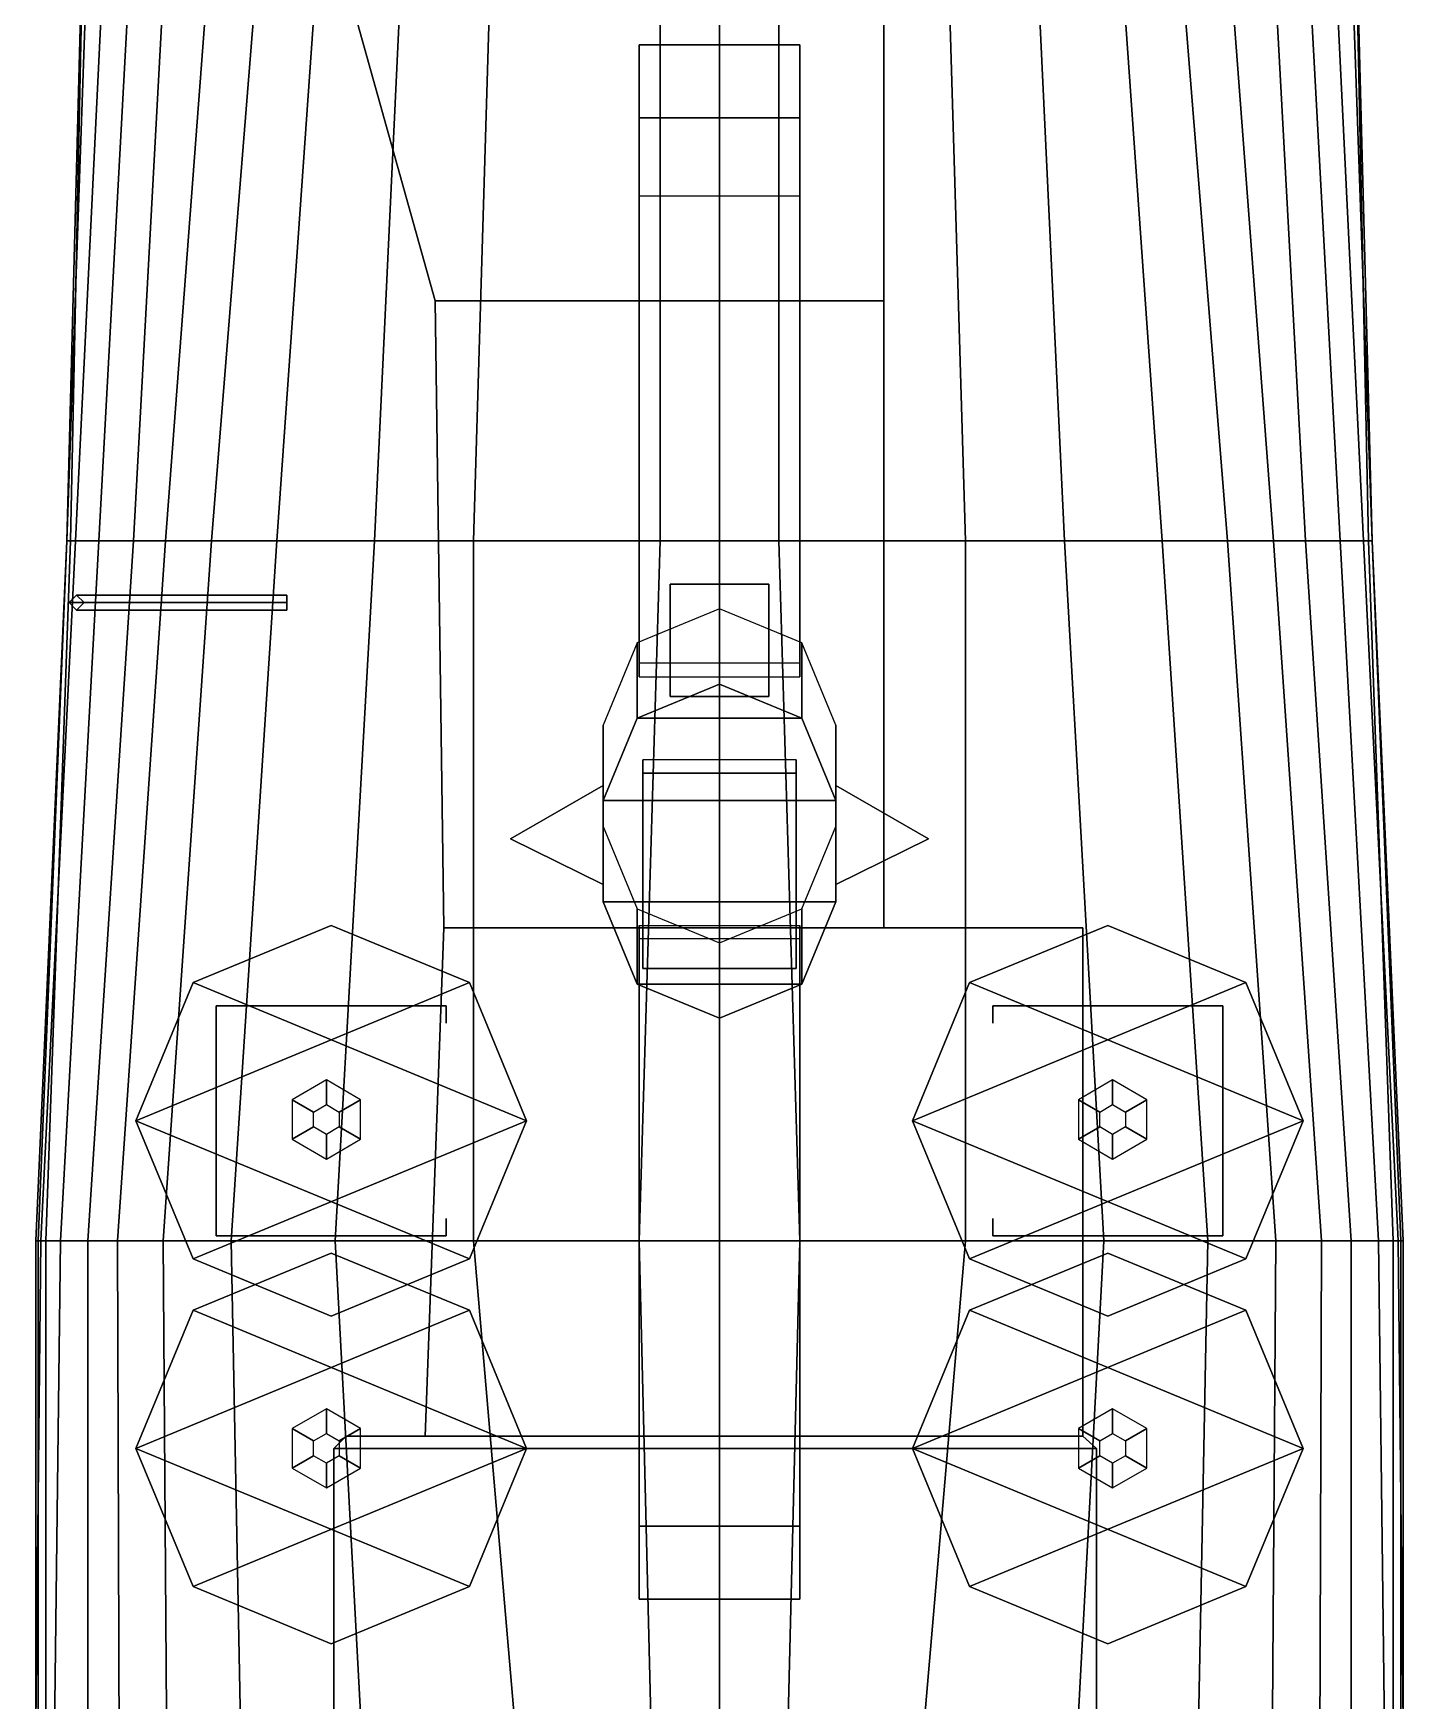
# Model space of a CAD drawing. Extents: x -5.5 to 5.6, y -47 to 46.9.
# Drawn here: x -5.55 to 5.55, y -3.98 to 9.5 of the extents above; entities that cross this region are included whole.
import ezdxf

# ---------------------------------------------------------------- set-up
doc = ezdxf.new("R2010")
doc.units = 0
doc.layers.get('0').update_dxf_attribs({"linetype": 'CONTINUOUS'})
doc.layers.add('SUPERSTRUCTURE', color=6, linetype='CONTINUOUS')

msp = doc.modelspace()

# ---------------------------------------------------------------- linework, layer by layer
for points in [[(-5.13, 11.11, 3.37), (-5.13, 11.11, 2.52), (-5.28, 5.4, 2.52), (-5.25, 5.4, 3.27)], [(-5.08, 11.11, 1.93), (-4.93, 11.11, 0.61), (-5.21, 5.4, 0.61), (-5.28, 5.4, 1.93)], [(-5.13, 11.11, 2.52), (-5.08, 11.11, 1.93), (-5.28, 5.4, 1.93), (-5.28, 5.4, 2.52)], [(-4.93, 11.11, 0.61), (-4.71, 11.11, -0.38), (-5.02, 5.4, -0.38), (-5.21, 5.4, 0.61)], [(-4.71, 11.11, -0.38), (-4.43, 11.11, -1.05), (-4.74, 5.4, -1.16), (-5.02, 5.4, -0.38)], [(-4.43, 11.11, -1.05), (-4.05, 11.11, -1.63), (-4.48, 5.4, -1.63), (-4.74, 5.4, -1.16)], [(-4.05, 11.11, -1.63), (-3.65, 11.11, -2.05), (-4.11, 5.4, -2.05), (-4.48, 5.4, -1.63)], [(-3.65, 11.11, -2.05), (-3.18, 11.11, -2.4), (-3.58, 5.4, -2.4), (-4.11, 5.4, -2.05)], [(-3.18, 11.11, -2.4), (-2.52, 11.11, -2.74), (-2.79, 5.4, -2.74), (-3.58, 5.4, -2.4)], [(-2.52, 11.11, -2.74), (-1.82, 11.11, -2.96), (-1.99, 5.4, -2.96), (-2.79, 5.4, -2.74)], [(-1.82, 11.11, -2.96), (-0.48, 11.11, -3.2), (-0.48, 5.4, -3.2), (-1.99, 5.4, -2.96)], [(0, 5.4, -3.2), (-0.48, 5.4, -3.2), (-0.48, 11.11, -3.2), (0, 11.11, -3.2)], [(0, 11.11, -3.2), (0.48, 11.11, -3.2), (0.48, 5.4, -3.2), (0, 5.4, -3.2)], [(1.99, 5.4, -2.96), (0.48, 5.4, -3.2), (0.48, 11.11, -3.2), (1.82, 11.11, -2.96)], [(2.79, 5.4, -2.74), (1.99, 5.4, -2.96), (1.82, 11.11, -2.96), (2.52, 11.11, -2.74)], [(3.58, 5.4, -2.4), (2.79, 5.4, -2.74), (2.52, 11.11, -2.74), (3.18, 11.11, -2.4)], [(4.11, 5.4, -2.05), (3.58, 5.4, -2.4), (3.18, 11.11, -2.4), (3.65, 11.11, -2.05)], [(4.48, 5.4, -1.63), (4.11, 5.4, -2.05), (3.65, 11.11, -2.05), (4.05, 11.11, -1.63)], [(4.74, 5.4, -1.16), (4.48, 5.4, -1.63), (4.05, 11.11, -1.63), (4.43, 11.11, -1.05)], [(5.02, 5.4, -0.38), (4.74, 5.4, -1.16), (4.43, 11.11, -1.05), (4.71, 11.11, -0.38)], [(5.21, 5.4, 0.61), (5.02, 5.4, -0.38), (4.71, 11.11, -0.38), (4.93, 11.11, 0.61)], [(5.28, 5.4, 1.93), (5.21, 5.4, 0.61), (4.93, 11.11, 0.61), (5.08, 11.11, 1.93)], [(5.28, 5.4, 2.52), (5.28, 5.4, 1.93), (5.08, 11.11, 1.93), (5.13, 11.11, 2.52)], [(5.25, 5.4, 3.27), (5.28, 5.4, 2.52), (5.13, 11.11, 2.52), (5.13, 11.11, 3.37)], [(-5.28, 5.4, 1.93), (-5.21, 5.4, 0.61), (-5.49, -0.26, 0.44), (-5.53, -0.26, 1.93)], [(-5.28, 5.4, 2.52), (-5.28, 5.4, 1.93), (-5.53, -0.26, 1.93), (-5.51, -0.26, 2.52)], [(-5.25, 5.4, 3.27), (-5.28, 5.4, 2.52), (-5.51, -0.26, 2.52), (-5.45, -0.26, 3.07)], [(-5.21, 5.4, 0.61), (-5.02, 5.4, -0.38), (-5.33, -0.26, -0.5), (-5.49, -0.26, 0.44)], [(-5.02, 5.4, -0.38), (-4.74, 5.4, -1.16), (-5.11, -0.26, -1.16), (-5.33, -0.26, -0.5)], [(-4.74, 5.4, -1.16), (-4.48, 5.4, -1.63), (-4.87, -0.26, -1.59), (-5.11, -0.26, -1.16)], [(-4.48, 5.4, -1.63), (-4.11, 5.4, -2.05), (-4.5, -0.26, -2.02), (-4.87, -0.26, -1.59)], [(-4.11, 5.4, -2.05), (-3.58, 5.4, -2.4), (-3.95, -0.26, -2.4), (-4.5, -0.26, -2.02)], [(-3.58, 5.4, -2.4), (-2.79, 5.4, -2.74), (-3.11, -0.26, -2.77), (-3.95, -0.26, -2.4)], [(-2.79, 5.4, -2.74), (-1.99, 5.4, -2.96), (-1.99, -0.26, -3.04), (-3.11, -0.26, -2.77)], [(-1.99, 5.4, -2.96), (-0.48, 5.4, -3.2), (-0.65, -0.26, -3.2), (-1.99, -0.26, -3.04)], [(0, -0.26, -3.2), (-0.65, -0.26, -3.2), (-0.48, 5.4, -3.2), (0, 5.4, -3.2)], [(0, 5.4, -3.2), (0.48, 5.4, -3.2), (0.65, -0.26, -3.2), (0, -0.26, -3.2)], [(1.99, -0.26, -3.04), (0.65, -0.26, -3.2), (0.48, 5.4, -3.2), (1.99, 5.4, -2.96)], [(3.11, -0.26, -2.77), (1.99, -0.26, -3.04), (1.99, 5.4, -2.96), (2.79, 5.4, -2.74)], [(3.95, -0.26, -2.4), (3.11, -0.26, -2.77), (2.79, 5.4, -2.74), (3.58, 5.4, -2.4)], [(4.5, -0.26, -2.02), (3.95, -0.26, -2.4), (3.58, 5.4, -2.4), (4.11, 5.4, -2.05)], [(4.87, -0.26, -1.59), (4.5, -0.26, -2.02), (4.11, 5.4, -2.05), (4.48, 5.4, -1.63)], [(5.11, -0.26, -1.16), (4.87, -0.26, -1.59), (4.48, 5.4, -1.63), (4.74, 5.4, -1.16)], [(5.33, -0.26, -0.5), (5.11, -0.26, -1.16), (4.74, 5.4, -1.16), (5.02, 5.4, -0.38)], [(5.49, -0.26, 0.44), (5.33, -0.26, -0.5), (5.02, 5.4, -0.38), (5.21, 5.4, 0.61)], [(5.53, -0.26, 1.93), (5.49, -0.26, 0.44), (5.21, 5.4, 0.61), (5.28, 5.4, 1.93)], [(5.45, -0.26, 3.07), (5.51, -0.26, 2.52), (5.28, 5.4, 2.52), (5.25, 5.4, 3.27)], [(5.51, -0.26, 2.52), (5.53, -0.26, 1.93), (5.28, 5.4, 1.93), (5.28, 5.4, 2.52)], [(-5.53, -0.26, 1.93), (-5.49, -0.26, 0.44), (-5.55, -5.99, 0.79), (-5.53, -5.99, 1.74)], [(-5.49, -0.26, 0.44), (-5.33, -0.26, -0.5), (-5.4, -5.99, -0.27), (-5.55, -5.99, 0.79)], [(-5.51, -0.26, 2.52), (-5.53, -0.26, 1.93), (-5.53, -5.99, 1.74), (-5.51, -5.99, 2.32)], [(-5.45, -0.26, 3.07), (-5.51, -0.26, 2.52), (-5.51, -5.99, 2.32), (-5.45, -5.99, 2.85)], [(-5.33, -0.26, -0.5), (-5.11, -0.26, -1.16), (-5.11, -5.99, -1.11), (-5.4, -5.99, -0.27)], [(-5.11, -0.26, -1.16), (-4.87, -0.26, -1.59), (-4.85, -5.99, -1.59), (-5.11, -5.99, -1.11)], [(-4.87, -0.26, -1.59), (-4.5, -0.26, -2.02), (-4.46, -5.99, -2.02), (-4.85, -5.99, -1.59)], [(-4.5, -0.26, -2.02), (-3.95, -0.26, -2.4), (-3.84, -5.99, -2.4), (-4.46, -5.99, -2.02)], [(-3.95, -0.26, -2.4), (-3.11, -0.26, -2.77), (-2.8, -5.99, -2.77), (-3.84, -5.99, -2.4)], [(-3.11, -0.26, -2.77), (-1.99, -0.26, -3.04), (-1.5, -5.99, -3.04), (-2.8, -5.99, -2.77)], [(-1.99, -0.26, -3.04), (-0.65, -0.26, -3.2), (-0.51, -5.99, -3.16), (-1.5, -5.99, -3.04)], [(0, -5.99, -3.2), (-0.51, -5.99, -3.16), (-0.65, -0.26, -3.2), (0, -0.26, -3.2)], [(0, -0.26, -3.2), (0.65, -0.26, -3.2), (0.51, -5.99, -3.16), (0, -5.99, -3.2)], [(1.5, -5.99, -3.04), (0.51, -5.99, -3.16), (0.65, -0.26, -3.2), (1.99, -0.26, -3.04)], [(2.8, -5.99, -2.77), (1.5, -5.99, -3.04), (1.99, -0.26, -3.04), (3.11, -0.26, -2.77)], [(3.84, -5.99, -2.4), (2.8, -5.99, -2.77), (3.11, -0.26, -2.77), (3.95, -0.26, -2.4)], [(4.46, -5.99, -2.02), (3.84, -5.99, -2.4), (3.95, -0.26, -2.4), (4.5, -0.26, -2.02)], [(4.85, -5.99, -1.59), (4.46, -5.99, -2.02), (4.5, -0.26, -2.02), (4.87, -0.26, -1.59)], [(5.11, -5.99, -1.11), (4.85, -5.99, -1.59), (4.87, -0.26, -1.59), (5.11, -0.26, -1.16)], [(5.4, -5.99, -0.27), (5.11, -5.99, -1.11), (5.11, -0.26, -1.16), (5.33, -0.26, -0.5)], [(5.55, -5.99, 0.79), (5.4, -5.99, -0.27), (5.33, -0.26, -0.5), (5.49, -0.26, 0.44)], [(5.45, -5.99, 2.85), (5.51, -5.99, 2.32), (5.51, -0.26, 2.52), (5.45, -0.26, 3.07)], [(5.53, -5.99, 1.74), (5.55, -5.99, 0.79), (5.49, -0.26, 0.44), (5.53, -0.26, 1.93)], [(5.51, -5.99, 2.32), (5.53, -5.99, 1.74), (5.53, -0.26, 1.93), (5.51, -0.26, 2.52)]]:
    msp.add_3dface(points)
at = {"layer": 'SUPERSTRUCTURE'}
for points in [[(-5.25, 5.4, 3.27), (5.25, 5.4, 3.27), (5.13, 11.11, 3.37), (-5.13, 11.11, 3.37)], [(-2.98, 9.77, 5.67), (-2.3, 7.34, 5.59), (1.33, 7.34, 5.59), (1.33, 9.77, 5.67)], [(-2.98, 9.77, 3.34), (-2.3, 7.34, 3.3), (-2.3, 7.34, 5.59), (-2.98, 9.77, 5.67)], [(1.33, 7.34, 5.59), (1.33, 7.34, 3.3), (1.33, 9.77, 3.34), (1.33, 9.77, 5.67)], [(0.65, 8.82, 6.61), (0.65, 9.41, 6.11), (-0.65, 9.41, 6.11), (-0.65, 8.82, 6.61)], [(-0.65, 9.41, 6.11), (-0.65, 9.41, 5.66), (-0.65, 8.19, 5.61), (-0.65, 8.82, 6.61)], [(0.65, 9.41, 6.11), (0.65, 9.41, 5.66), (-0.65, 9.41, 5.66), (-0.65, 9.41, 6.11)], [(0.65, 8.19, 5.61), (0.65, 9.41, 5.66), (0.65, 9.41, 6.11), (0.65, 8.82, 6.61)], [(0.65, 4.3, 8.46), (0.65, 8.82, 6.61), (-0.65, 8.82, 6.61), (-0.65, 4.3, 8.46)], [(-0.65, 8.82, 6.61), (-0.65, 8.19, 5.61), (-0.65, 4.41, 7.26), (-0.65, 4.3, 8.46)], [(0.65, 4.41, 7.26), (0.65, 8.19, 5.61), (0.65, 8.82, 6.61), (0.65, 4.3, 8.46)], [(-0.65, 4.41, 7.26), (-0.65, 8.19, 5.61), (0.65, 8.19, 5.61), (0.65, 4.41, 7.26)], [(-2.3, 7.34, 5.59), (-2.23, 2.27, 5.41), (1.33, 2.27, 5.41), (1.33, 7.34, 5.59)], [(-2.3, 7.34, 3.3), (-2.23, 2.27, 3.15), (-2.23, 2.27, 5.41), (-2.3, 7.34, 5.59)], [(1.33, 2.27, 5.41), (1.33, 2.27, 3.15), (1.33, 7.34, 3.3), (1.33, 7.34, 5.59)], [(-5.45, -0.26, 3.07), (5.45, -0.26, 3.07), (5.25, 5.4, 3.27), (-5.25, 5.4, 3.27)], [(-0.4, 4.14, 11.04), (-0.4, 5.05, 11.04), (0.4, 5.05, 11.04), (0.4, 4.14, 11.04)], [(0.4, 4.14, 11.04), (0.4, 5.05, 11.04), (-0.4, 5.05, 11.04), (-0.4, 4.14, 11.04)], [(-5.2, 4.96, 3.22), (-5.26, 4.9, 3.22), (-5.26, 4.9, 7.83), (-5.2, 4.96, 7.77)], [(-3.5, 4.9, 8.58), (-3.5, 4.96, 8.52), (-5.2, 4.96, 7.77), (-5.26, 4.9, 7.83)], [(-5.26, 4.9, 3.22), (-5.2, 4.84, 3.22), (-5.2, 4.84, 7.77), (-5.26, 4.9, 7.83)], [(-3.5, 4.84, 8.52), (-3.5, 4.9, 8.58), (-5.26, 4.9, 7.83), (-5.2, 4.84, 7.77)], [(-5.14, 4.9, 3.22), (-5.2, 4.96, 3.22), (-5.2, 4.96, 7.77), (-5.14, 4.9, 7.71)], [(-3.5, 4.96, 8.52), (-3.5, 4.9, 8.46), (-5.14, 4.9, 7.71), (-5.2, 4.96, 7.77)], [(-5.2, 4.84, 3.22), (-5.14, 4.9, 3.22), (-5.14, 4.9, 7.71), (-5.2, 4.84, 7.77)], [(-3.5, 4.9, 8.46), (-3.5, 4.84, 8.52), (-5.2, 4.84, 7.77), (-5.14, 4.9, 7.71)], [(-3.5, 4.84, 8.52), (-3.5, 4.9, 8.46), (-3.5, 4.96, 8.52), (-3.5, 4.9, 8.58)], [(-0.665, 3.965, 12.14), (0, 4.24, 12.18), (0, 4.85, 5.5), (-0.665, 4.575, 5.49)], [(0, 4.24, 12.18), (0.665, 3.965, 12.14), (0.665, 4.575, 5.49), (0, 4.85, 5.5)], [(-0.94, 3.3, 12.07), (-0.665, 3.965, 12.14), (-0.665, 4.575, 5.49), (-0.94, 3.91, 5.46)], [(0.665, 3.965, 12.14), (0.94, 3.3, 12.07), (0.94, 3.91, 5.46), (0.665, 4.575, 5.49)], [(0, 4.24, 12.18), (-0.665, 3.965, 12.14), (0.665, 3.965, 12.14), (0, 4.24, 12.18)], [(-0.665, 3.965, 12.14), (-0.94, 3.3, 12.07), (0.94, 3.3, 12.07), (0.665, 3.965, 12.14)], [(-0.94, 2.48, 11.98), (-0.94, 3.3, 12.07), (-0.94, 3.91, 5.46), (-0.94, 3.09, 5.43)], [(0.94, 3.3, 12.07), (0.94, 2.48, 11.98), (0.94, 3.09, 5.43), (0.94, 3.91, 5.46)], [(-0.62, 3.63, 12.1), (-0.62, 1.94, 11.91), (-0.62, 1.94, 12.15), (-0.62, 3.52, 12.63)], [(-0.62, 3.63, 12.1), (-0.62, 3.52, 12.63), (0.62, 3.52, 12.63), (0.62, 3.63, 12.1)], [(-0.62, 3.52, 12.63), (-0.62, 1.94, 12.15), (0.62, 1.94, 12.15), (0.62, 3.52, 12.63)], [(0.62, 1.94, 12.15), (0.62, 1.94, 11.91), (0.62, 3.63, 12.1), (0.62, 3.52, 12.63)], [(-0.94, 2.62, 10.53), (-0.94, 3.42, 10.67), (-1.69, 2.99, 10.59)], [(-1.69, 2.99, 10.59), (-1.69, 2.99, 10.59), (-0.94, 3.42, 10.67), (-0.94, 2.62, 10.53)], [(0.94, 2.62, 10.53), (0.94, 3.42, 10.67), (1.69, 2.99, 10.59)], [(1.69, 2.99, 10.59), (1.69, 2.99, 10.59), (0.94, 3.42, 10.67), (0.94, 2.62, 10.53)], [(-0.94, 3.3, 12.07), (-0.94, 2.48, 11.98), (0.94, 2.48, 11.98), (0.94, 3.3, 12.07)], [(-0.665, 1.815, 11.9), (-0.94, 2.48, 11.98), (-0.94, 3.09, 5.43), (-0.665, 2.425, 5.41)], [(0.94, 2.48, 11.98), (0.665, 1.815, 11.9), (0.665, 2.425, 5.41), (0.94, 3.09, 5.43)], [(-0.94, 2.48, 11.98), (-0.665, 1.815, 11.9), (0.665, 1.815, 11.9), (0.94, 2.48, 11.98)], [(0, 1.54, 11.86), (-0.665, 1.815, 11.9), (-0.665, 2.425, 5.41), (0, 2.15, 5.4)], [(0.665, 1.815, 11.9), (0, 1.54, 11.86), (0, 2.15, 5.4), (0.665, 2.425, 5.41)], [(-4.72, 0.71, 6.6), (-2.023, 1.827, 6.6), (-3.14, 2.29, 6.6), (-4.257, 1.827, 6.6)], [(-4.257, 1.827, 7.6), (-3.14, 2.29, 7.6), (-3.14, 2.29, 6.6), (-4.257, 1.827, 6.6)], [(-3.14, 2.29, 7.6), (-4.257, 1.827, 7.6), (-4.257, 1.827, 6.6), (-3.14, 2.29, 6.6)], [(-1.56, 0.71, 6.6), (-4.257, 1.827, 6.6), (-3.14, 2.29, 6.6), (-2.023, 1.827, 6.6)], [(-3.14, 2.29, 7.6), (-2.023, 1.827, 7.6), (-2.023, 1.827, 6.6), (-3.14, 2.29, 6.6)], [(-2.023, 1.827, 7.6), (-3.14, 2.29, 7.6), (-3.14, 2.29, 6.6), (-2.023, 1.827, 6.6)], [(-2.23, 2.27, 5.41), (-2.38, -1.84, 5.23), (2.94, -1.84, 5.23), (2.94, 2.27, 5.41)], [(-2.23, 2.27, 3.15), (-2.38, -1.84, 3), (-2.38, -1.84, 5.23), (-2.23, 2.27, 5.41)], [(-0.65, 2.29, 6.83), (-0.65, -1.94, 5.23), (-0.65, -2.57, 6.18), (-0.65, 2.18, 8.03)], [(0.65, 2.29, 6.83), (0.65, -1.94, 5.23), (-0.65, -1.94, 5.23), (-0.65, 2.29, 6.83)], [(-0.65, 2.18, 8.03), (-0.65, -2.57, 6.18), (0.65, -2.57, 6.18), (0.65, 2.18, 8.03)], [(0.65, -2.57, 6.18), (0.65, -1.94, 5.23), (0.65, 2.29, 6.83), (0.65, 2.18, 8.03)], [(2.94, 2.27, 5.41), (2.94, 2.27, 3.15), (1.33, 2.27, 3.15), (1.33, 2.27, 5.41)], [(1.56, 0.71, 6.6), (4.257, 1.827, 6.6), (3.14, 2.29, 6.6), (2.023, 1.827, 6.6)], [(2.023, 1.827, 7.6), (3.14, 2.29, 7.6), (3.14, 2.29, 6.6), (2.023, 1.827, 6.6)], [(4.72, 0.71, 6.6), (2.023, 1.827, 6.6), (3.14, 2.29, 6.6), (4.257, 1.827, 6.6)], [(3.14, 2.29, 7.6), (2.023, 1.827, 7.6), (2.023, 1.827, 6.6), (3.14, 2.29, 6.6)], [(2.94, -1.84, 5.23), (2.94, -1.84, 3), (2.94, 2.27, 3.15), (2.94, 2.27, 5.41)], [(3.14, 2.29, 7.6), (4.257, 1.827, 7.6), (4.257, 1.827, 6.6), (3.14, 2.29, 6.6)], [(4.257, 1.827, 7.6), (3.14, 2.29, 7.6), (3.14, 2.29, 6.6), (4.257, 1.827, 6.6)], [(-0.62, 1.94, 12.15), (-0.62, 1.94, 11.91), (0.62, 1.94, 11.91), (0.62, 1.94, 12.15)], [(-4.72, 0.71, 7.6), (-4.257, 1.827, 7.6), (-4.257, 1.827, 6.6), (-4.72, 0.71, 6.6)], [(-4.257, 1.827, 7.6), (-4.72, 0.71, 7.6), (-4.72, 0.71, 6.6), (-4.257, 1.827, 6.6)], [(-2.023, -0.407, 6.6), (-4.72, 0.71, 6.6), (-4.257, 1.827, 6.6), (-1.56, 0.71, 6.6)], [(-4.257, -0.407, 6.6), (-1.56, 0.71, 6.6), (-2.023, 1.827, 6.6), (-4.72, 0.71, 6.6)], [(-2.023, 1.827, 7.6), (-1.56, 0.71, 7.6), (-1.56, 0.71, 6.6), (-2.023, 1.827, 6.6)], [(-1.56, 0.71, 7.6), (-2.023, 1.827, 7.6), (-2.023, 1.827, 6.6), (-1.56, 0.71, 6.6)], [(-0.665, 1.815, 11.9), (0, 1.54, 11.86), (0, 1.54, 11.86), (0.665, 1.815, 11.9)], [(1.56, 0.71, 7.6), (2.023, 1.827, 7.6), (2.023, 1.827, 6.6), (1.56, 0.71, 6.6)], [(4.257, -0.407, 6.6), (1.56, 0.71, 6.6), (2.023, 1.827, 6.6), (4.72, 0.71, 6.6)], [(2.023, -0.407, 6.6), (4.72, 0.71, 6.6), (4.257, 1.827, 6.6), (1.56, 0.71, 6.6)], [(2.023, 1.827, 7.6), (1.56, 0.71, 7.6), (1.56, 0.71, 6.6), (2.023, 1.827, 6.6)], [(4.257, 1.827, 7.6), (4.72, 0.71, 7.6), (4.72, 0.71, 6.6), (4.257, 1.827, 6.6)], [(4.72, 0.71, 7.6), (4.257, 1.827, 7.6), (4.257, 1.827, 6.6), (4.72, 0.71, 6.6)], [(-4.07, 1.64, 3.12), (-4.07, 1.5, 3.12), (-4.07, 1.5, 6.6), (-4.07, 1.64, 6.6)], [(-4.07, 1.64, 6.6), (-4.07, 1.5, 6.6), (-4.07, 1.5, 3.12), (-4.07, 1.64, 3.12)], [(-4.07, 1.64, 6.6), (-3.93, 1.64, 6.6), (-3.93, 1.64, 3.12), (-4.07, 1.64, 3.12)], [(-4.07, 1.64, 3.12), (-3.93, 1.64, 3.12), (-3.93, 1.64, 6.6), (-4.07, 1.64, 6.6)], [(-2.35, 1.64, 6.6), (-2.49, 1.64, 6.6), (-3.93, 1.64, 4.74), (-3.93, 1.64, 4.6)], [(-3.93, 1.64, 4.6), (-3.93, 1.64, 4.74), (-2.49, 1.64, 6.6), (-2.35, 1.64, 6.6)], [(-3.93, 1.64, 6.6), (-3.79, 1.64, 6.6), (-2.35, 1.64, 4.74), (-2.35, 1.64, 4.6)], [(-2.35, 1.64, 4.6), (-2.35, 1.64, 4.74), (-3.79, 1.64, 6.6), (-3.93, 1.64, 6.6)], [(-2.21, 1.64, 6.6), (-2.35, 1.64, 6.6), (-2.35, 1.64, 3.12), (-2.21, 1.64, 3.12)], [(-2.21, 1.64, 3.12), (-2.35, 1.64, 3.12), (-2.35, 1.64, 6.6), (-2.21, 1.64, 6.6)], [(-2.21, 1.64, 3.12), (-2.21, 1.5, 3.12), (-2.21, 1.5, 6.6), (-2.21, 1.64, 6.6)], [(-2.21, 1.64, 6.6), (-2.21, 1.5, 6.6), (-2.21, 1.5, 3.12), (-2.21, 1.64, 3.12)], [(2.21, 1.64, 6.6), (2.21, 1.5, 6.6), (2.21, 1.5, 3.12), (2.21, 1.64, 3.12)], [(2.21, 1.64, 3.12), (2.21, 1.5, 3.12), (2.21, 1.5, 6.6), (2.21, 1.64, 6.6)], [(2.21, 1.64, 3.12), (2.35, 1.64, 3.12), (2.35, 1.64, 6.6), (2.21, 1.64, 6.6)], [(2.21, 1.64, 6.6), (2.35, 1.64, 6.6), (2.35, 1.64, 3.12), (2.21, 1.64, 3.12)], [(2.35, 1.64, 6.6), (2.49, 1.64, 6.6), (3.93, 1.64, 4.74), (3.93, 1.64, 4.6)], [(3.93, 1.64, 4.6), (3.93, 1.64, 4.74), (2.49, 1.64, 6.6), (2.35, 1.64, 6.6)], [(4.07, 1.64, 3.12), (3.93, 1.64, 3.12), (3.93, 1.64, 6.6), (4.07, 1.64, 6.6)], [(4.07, 1.64, 6.6), (3.93, 1.64, 6.6), (3.93, 1.64, 3.12), (4.07, 1.64, 3.12)], [(4.07, 1.64, 6.6), (4.07, 1.5, 6.6), (4.07, 1.5, 3.12), (4.07, 1.64, 3.12)], [(4.07, 1.64, 3.12), (4.07, 1.5, 3.12), (4.07, 1.5, 6.6), (4.07, 1.64, 6.6)], [(-4.07, -0.08, 6.6), (-4.07, 0.06, 6.6), (-4.07, 1.5, 4.74), (-4.07, 1.5, 4.6)], [(-4.07, 1.5, 4.6), (-4.07, 1.5, 4.74), (-4.07, 0.06, 6.6), (-4.07, -0.08, 6.6)], [(-4.07, 1.5, 6.6), (-4.07, 1.36, 6.6), (-4.07, -0.08, 4.74), (-4.07, -0.08, 4.6)], [(-4.07, -0.08, 4.6), (-4.07, -0.08, 4.74), (-4.07, 1.36, 6.6), (-4.07, 1.5, 6.6)], [(4.07, -0.08, 4.6), (4.07, -0.08, 4.74), (4.07, 1.36, 6.6), (4.07, 1.5, 6.6)], [(4.07, 1.5, 6.6), (4.07, 1.36, 6.6), (4.07, -0.08, 4.74), (4.07, -0.08, 4.6)], [(4.07, 1.5, 4.6), (4.07, 1.5, 4.74), (4.07, 0.06, 6.6), (4.07, -0.08, 6.6)], [(4.07, -0.08, 6.6), (4.07, 0.06, 6.6), (4.07, 1.5, 4.74), (4.07, 1.5, 4.6)], [(-3.284, 0.78, 7.84), (-3.18, 0.84, 7.84), (-3.18, 1.04, 6.6), (-3.457, 0.88, 6.6)], [(-3.18, 0.84, 7.84), (-3.076, 0.78, 7.84), (-2.903, 0.88, 6.6), (-3.18, 1.04, 6.6)], [(3.076, 0.78, 7.84), (3.18, 0.84, 7.84), (3.18, 1.04, 6.6), (2.903, 0.88, 6.6)], [(3.18, 0.84, 7.84), (3.284, 0.78, 7.84), (3.457, 0.88, 6.6), (3.18, 1.04, 6.6)], [(-3.284, 0.66, 7.84), (-3.284, 0.78, 7.84), (-3.457, 0.88, 6.6), (-3.457, 0.56, 6.6)], [(-3.076, 0.78, 7.84), (-3.076, 0.66, 7.84), (-2.903, 0.56, 6.6), (-2.903, 0.88, 6.6)], [(3.076, 0.66, 7.84), (3.076, 0.78, 7.84), (2.903, 0.88, 6.6), (2.903, 0.56, 6.6)], [(3.284, 0.78, 7.84), (3.284, 0.66, 7.84), (3.457, 0.56, 6.6), (3.457, 0.88, 6.6)], [(-4.257, -0.407, 7.6), (-4.72, 0.71, 7.6), (-4.72, 0.71, 6.6), (-4.257, -0.407, 6.6)], [(-4.72, 0.71, 7.6), (-4.257, -0.407, 7.6), (-4.257, -0.407, 6.6), (-4.72, 0.71, 6.6)], [(-3.14, -0.87, 6.6), (-4.257, -0.407, 6.6), (-4.72, 0.71, 6.6), (-2.023, -0.407, 6.6)], [(-3.14, -0.87, 6.6), (-2.023, -0.407, 6.6), (-1.56, 0.71, 6.6), (-4.257, -0.407, 6.6)], [(-1.56, 0.71, 7.6), (-2.023, -0.407, 7.6), (-2.023, -0.407, 6.6), (-1.56, 0.71, 6.6)], [(-2.023, -0.407, 7.6), (-1.56, 0.71, 7.6), (-1.56, 0.71, 6.6), (-2.023, -0.407, 6.6)], [(2.023, -0.407, 7.6), (1.56, 0.71, 7.6), (1.56, 0.71, 6.6), (2.023, -0.407, 6.6)], [(3.14, -0.87, 6.6), (2.023, -0.407, 6.6), (1.56, 0.71, 6.6), (4.257, -0.407, 6.6)], [(1.56, 0.71, 7.6), (2.023, -0.407, 7.6), (2.023, -0.407, 6.6), (1.56, 0.71, 6.6)], [(3.14, -0.87, 6.6), (4.257, -0.407, 6.6), (4.72, 0.71, 6.6), (2.023, -0.407, 6.6)], [(4.72, 0.71, 7.6), (4.257, -0.407, 7.6), (4.257, -0.407, 6.6), (4.72, 0.71, 6.6)], [(4.257, -0.407, 7.6), (4.72, 0.71, 7.6), (4.72, 0.71, 6.6), (4.257, -0.407, 6.6)], [(-3.18, 0.6, 7.84), (-3.284, 0.66, 7.84), (-3.457, 0.56, 6.6), (-3.18, 0.4, 6.6)], [(-3.076, 0.66, 7.84), (-3.18, 0.6, 7.84), (-3.18, 0.4, 6.6), (-2.903, 0.56, 6.6)], [(3.18, 0.6, 7.84), (3.076, 0.66, 7.84), (2.903, 0.56, 6.6), (3.18, 0.4, 6.6)], [(3.284, 0.66, 7.84), (3.18, 0.6, 7.84), (3.18, 0.4, 6.6), (3.457, 0.56, 6.6)], [(-4.07, -0.22, 3.05), (-4.07, -0.08, 3.06), (-4.07, -0.08, 6.6), (-4.07, -0.22, 6.6)], [(-4.07, -0.22, 6.6), (-4.07, -0.08, 6.6), (-4.07, -0.08, 3.06), (-4.07, -0.22, 3.05)], [(-2.21, -0.22, 6.6), (-2.21, -0.08, 6.6), (-2.21, -0.08, 3.06), (-2.21, -0.22, 3.05)], [(-2.21, -0.22, 3.05), (-2.21, -0.08, 3.06), (-2.21, -0.08, 6.6), (-2.21, -0.22, 6.6)], [(2.21, -0.22, 3.05), (2.21, -0.08, 3.06), (2.21, -0.08, 6.6), (2.21, -0.22, 6.6)], [(2.21, -0.22, 6.6), (2.21, -0.08, 6.6), (2.21, -0.08, 3.06), (2.21, -0.22, 3.05)], [(4.07, -0.22, 6.6), (4.07, -0.08, 6.6), (4.07, -0.08, 3.06), (4.07, -0.22, 3.05)], [(4.07, -0.22, 3.05), (4.07, -0.08, 3.06), (4.07, -0.08, 6.6), (4.07, -0.22, 6.6)], [(-5.45, -5.99, 2.85), (5.45, -5.99, 2.85), (5.45, -0.26, 3.07), (-5.45, -0.26, 3.07)], [(-4.07, -0.22, 6.6), (-3.93, -0.22, 6.6), (-3.93, -0.22, 3.05), (-4.07, -0.22, 3.05)], [(-4.07, -0.22, 3.05), (-3.93, -0.22, 3.05), (-3.93, -0.22, 6.6), (-4.07, -0.22, 6.6)], [(-2.35, -0.22, 6.6), (-2.49, -0.22, 6.6), (-3.93, -0.22, 4.74), (-3.93, -0.22, 4.6)], [(-3.93, -0.22, 4.6), (-3.93, -0.22, 4.74), (-2.49, -0.22, 6.6), (-2.35, -0.22, 6.6)], [(-3.93, -0.22, 6.6), (-3.79, -0.22, 6.6), (-2.35, -0.22, 4.74), (-2.35, -0.22, 4.6)], [(-2.35, -0.22, 4.6), (-2.35, -0.22, 4.74), (-3.79, -0.22, 6.6), (-3.93, -0.22, 6.6)], [(-2.21, -0.22, 6.6), (-2.35, -0.22, 6.6), (-2.35, -0.22, 3.05), (-2.21, -0.22, 3.05)], [(-2.21, -0.22, 3.05), (-2.35, -0.22, 3.05), (-2.35, -0.22, 6.6), (-2.21, -0.22, 6.6)], [(2.21, -0.22, 3.05), (2.35, -0.22, 3.05), (2.35, -0.22, 6.6), (2.21, -0.22, 6.6)], [(2.21, -0.22, 6.6), (2.35, -0.22, 6.6), (2.35, -0.22, 3.05), (2.21, -0.22, 3.05)], [(2.35, -0.22, 6.6), (2.49, -0.22, 6.6), (3.93, -0.22, 4.74), (3.93, -0.22, 4.6)], [(3.93, -0.22, 4.6), (3.93, -0.22, 4.74), (2.49, -0.22, 6.6), (2.35, -0.22, 6.6)], [(4.07, -0.22, 3.05), (3.93, -0.22, 3.05), (3.93, -0.22, 6.6), (4.07, -0.22, 6.6)], [(4.07, -0.22, 6.6), (3.93, -0.22, 6.6), (3.93, -0.22, 3.05), (4.07, -0.22, 3.05)], [(-4.72, -1.94, 5.23), (-2.023, -0.823, 5.23), (-3.14, -0.36, 5.23), (-4.257, -0.823, 5.23)], [(-3.14, -0.36, 6.41), (-4.257, -0.823, 6.41), (-4.257, -0.823, 5.23), (-3.14, -0.36, 5.23)], [(-4.257, -0.823, 6.41), (-3.14, -0.36, 6.41), (-3.14, -0.36, 5.23), (-4.257, -0.823, 5.23)], [(-1.56, -1.94, 5.23), (-4.257, -0.823, 5.23), (-3.14, -0.36, 5.23), (-2.023, -0.823, 5.23)], [(-2.023, -0.823, 6.41), (-3.14, -0.36, 6.41), (-3.14, -0.36, 5.23), (-2.023, -0.823, 5.23)], [(-3.14, -0.36, 6.41), (-2.023, -0.823, 6.41), (-2.023, -0.823, 5.23), (-3.14, -0.36, 5.23)], [(1.56, -1.94, 5.23), (4.257, -0.823, 5.23), (3.14, -0.36, 5.23), (2.023, -0.823, 5.23)], [(2.023, -0.823, 6.41), (3.14, -0.36, 6.41), (3.14, -0.36, 5.23), (2.023, -0.823, 5.23)], [(3.14, -0.36, 6.41), (2.023, -0.823, 6.41), (2.023, -0.823, 5.23), (3.14, -0.36, 5.23)], [(4.72, -1.94, 5.23), (2.023, -0.823, 5.23), (3.14, -0.36, 5.23), (4.257, -0.823, 5.23)], [(3.14, -0.36, 6.41), (4.257, -0.823, 6.41), (4.257, -0.823, 5.23), (3.14, -0.36, 5.23)], [(4.257, -0.823, 6.41), (3.14, -0.36, 6.41), (3.14, -0.36, 5.23), (4.257, -0.823, 5.23)], [(-3.14, -0.87, 7.6), (-4.257, -0.407, 7.6), (-4.257, -0.407, 6.6), (-3.14, -0.87, 6.6)], [(-4.257, -0.407, 7.6), (-3.14, -0.87, 7.6), (-3.14, -0.87, 6.6), (-4.257, -0.407, 6.6)], [(-2.023, -0.407, 7.6), (-3.14, -0.87, 7.6), (-3.14, -0.87, 6.6), (-2.023, -0.407, 6.6)], [(-3.14, -0.87, 7.6), (-2.023, -0.407, 7.6), (-2.023, -0.407, 6.6), (-3.14, -0.87, 6.6)], [(3.14, -0.87, 7.6), (2.023, -0.407, 7.6), (2.023, -0.407, 6.6), (3.14, -0.87, 6.6)], [(2.023, -0.407, 7.6), (3.14, -0.87, 7.6), (3.14, -0.87, 6.6), (2.023, -0.407, 6.6)], [(4.257, -0.407, 7.6), (3.14, -0.87, 7.6), (3.14, -0.87, 6.6), (4.257, -0.407, 6.6)], [(3.14, -0.87, 7.6), (4.257, -0.407, 7.6), (4.257, -0.407, 6.6), (3.14, -0.87, 6.6)], [(-4.257, -0.823, 6.41), (-4.72, -1.94, 6.41), (-4.72, -1.94, 5.23), (-4.257, -0.823, 5.23)], [(-4.72, -1.94, 6.41), (-4.257, -0.823, 6.41), (-4.257, -0.823, 5.23), (-4.72, -1.94, 5.23)], [(-4.257, -3.057, 5.23), (-1.56, -1.94, 5.23), (-2.023, -0.823, 5.23), (-4.72, -1.94, 5.23)], [(-2.023, -3.057, 5.23), (-4.72, -1.94, 5.23), (-4.257, -0.823, 5.23), (-1.56, -1.94, 5.23)], [(4.257, -3.057, 5.23), (1.56, -1.94, 5.23), (2.023, -0.823, 5.23), (4.72, -1.94, 5.23)], [(2.023, -3.057, 5.23), (4.72, -1.94, 5.23), (4.257, -0.823, 5.23), (1.56, -1.94, 5.23)], [(4.257, -0.823, 6.41), (4.72, -1.94, 6.41), (4.72, -1.94, 5.23), (4.257, -0.823, 5.23)], [(4.72, -1.94, 6.41), (4.257, -0.823, 6.41), (4.257, -0.823, 5.23), (4.72, -1.94, 5.23)], [(-3.284, -1.88, 6.47), (-3.18, -1.82, 6.47), (-3.18, -1.62, 5.23), (-3.457, -1.78, 5.23)], [(-3.18, -1.82, 6.47), (-3.076, -1.88, 6.47), (-2.903, -1.78, 5.23), (-3.18, -1.62, 5.23)], [(3.076, -1.88, 6.47), (3.18, -1.82, 6.47), (3.18, -1.62, 5.23), (2.903, -1.78, 5.23)], [(3.18, -1.82, 6.47), (3.284, -1.88, 6.47), (3.457, -1.78, 5.23), (3.18, -1.62, 5.23)], [(-3.284, -2, 6.47), (-3.284, -1.88, 6.47), (-3.457, -1.78, 5.23), (-3.457, -2.1, 5.23)], [(-3.02, -1.84, 5.23), (-3.12, -1.94, 5.23), (3.05, -1.94, 5.23), (2.94, -1.84, 5.23)], [(-3.02, -1.84, 3), (-3.12, -1.94, 3), (-3.12, -1.94, 5.23), (-3.02, -1.84, 5.23)], [(-3.076, -1.88, 6.47), (-3.076, -2, 6.47), (-2.903, -2.1, 5.23), (-2.903, -1.78, 5.23)], [(-2.38, -1.84, 5.23), (-2.38, -1.84, 3), (-3.02, -1.84, 3), (-3.02, -1.84, 5.23)], [(3.076, -2, 6.47), (3.076, -1.88, 6.47), (2.903, -1.78, 5.23), (2.903, -2.1, 5.23)], [(3.05, -1.94, 5.23), (3.05, -1.94, 3), (2.94, -1.84, 3), (2.94, -1.84, 5.23)], [(3.284, -1.88, 6.47), (3.284, -2, 6.47), (3.457, -2.1, 5.23), (3.457, -1.78, 5.23)], [(-4.72, -1.94, 6.41), (-4.257, -3.057, 6.41), (-4.257, -3.057, 5.23), (-4.72, -1.94, 5.23)], [(-4.257, -3.057, 6.41), (-4.72, -1.94, 6.41), (-4.72, -1.94, 5.23), (-4.257, -3.057, 5.23)], [(-3.14, -3.52, 5.23), (-4.257, -3.057, 5.23), (-4.72, -1.94, 5.23), (-2.023, -3.057, 5.23)], [(-3.14, -3.52, 5.23), (-2.023, -3.057, 5.23), (-1.56, -1.94, 5.23), (-4.257, -3.057, 5.23)], [(-3.18, -2.06, 6.47), (-3.284, -2, 6.47), (-3.457, -2.1, 5.23), (-3.18, -2.26, 5.23)], [(-3.076, -2, 6.47), (-3.18, -2.06, 6.47), (-3.18, -2.26, 5.23), (-2.903, -2.1, 5.23)], [(-3.12, -1.94, 3), (-3.12, -4.44, 2.9), (-3.12, -4.44, 5.23), (-3.12, -1.94, 5.23)], [(-3.12, -1.94, 5.23), (-3.12, -4.44, 5.23), (3.05, -4.44, 5.23), (3.05, -1.94, 5.23)], [(-0.65, -1.94, 5.23), (-0.65, -3.16, 5.23), (-0.65, -3.16, 5.68), (-0.65, -2.57, 6.18)], [(0.65, -3.16, 5.68), (0.65, -3.16, 5.23), (0.65, -1.94, 5.23), (0.65, -2.57, 6.18)], [(3.14, -3.52, 5.23), (2.023, -3.057, 5.23), (1.56, -1.94, 5.23), (4.257, -3.057, 5.23)], [(3.14, -3.52, 5.23), (4.257, -3.057, 5.23), (4.72, -1.94, 5.23), (2.023, -3.057, 5.23)], [(3.18, -2.06, 6.47), (3.076, -2, 6.47), (2.903, -2.1, 5.23), (3.18, -2.26, 5.23)], [(3.05, -4.44, 5.23), (3.05, -4.44, 2.9), (3.05, -1.94, 3), (3.05, -1.94, 5.23)], [(3.284, -2, 6.47), (3.18, -2.06, 6.47), (3.18, -2.26, 5.23), (3.457, -2.1, 5.23)], [(4.72, -1.94, 6.41), (4.257, -3.057, 6.41), (4.257, -3.057, 5.23), (4.72, -1.94, 5.23)], [(4.257, -3.057, 6.41), (4.72, -1.94, 6.41), (4.72, -1.94, 5.23), (4.257, -3.057, 5.23)], [(-0.65, -2.57, 6.18), (-0.65, -3.16, 5.68), (0.65, -3.16, 5.68), (0.65, -2.57, 6.18)], [(-4.257, -3.057, 6.41), (-3.14, -3.52, 6.41), (-3.14, -3.52, 5.23), (-4.257, -3.057, 5.23)], [(-3.14, -3.52, 6.41), (-4.257, -3.057, 6.41), (-4.257, -3.057, 5.23), (-3.14, -3.52, 5.23)], [(-3.14, -3.52, 6.41), (-2.023, -3.057, 6.41), (-2.023, -3.057, 5.23), (-3.14, -3.52, 5.23)], [(-2.023, -3.057, 6.41), (-3.14, -3.52, 6.41), (-3.14, -3.52, 5.23), (-2.023, -3.057, 5.23)], [(3.14, -3.52, 6.41), (2.023, -3.057, 6.41), (2.023, -3.057, 5.23), (3.14, -3.52, 5.23)], [(2.023, -3.057, 6.41), (3.14, -3.52, 6.41), (3.14, -3.52, 5.23), (2.023, -3.057, 5.23)], [(4.257, -3.057, 6.41), (3.14, -3.52, 6.41), (3.14, -3.52, 5.23), (4.257, -3.057, 5.23)], [(3.14, -3.52, 6.41), (4.257, -3.057, 6.41), (4.257, -3.057, 5.23), (3.14, -3.52, 5.23)], [(-0.65, -3.16, 5.68), (-0.65, -3.16, 5.23), (0.65, -3.16, 5.23), (0.65, -3.16, 5.68)]]:
    msp.add_3dface(points, dxfattribs=at)

doc.saveas('drawing.dxf')
